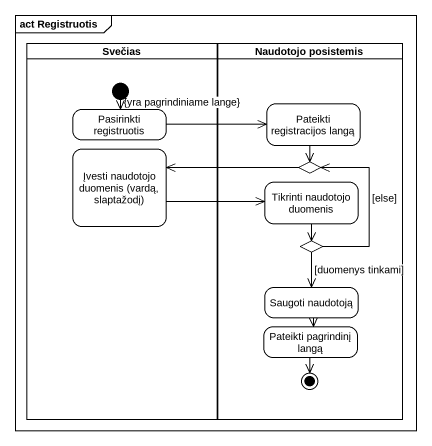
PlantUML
@startuml
mainframe act Registruotis
hide empty description
state Svečias <<partition>> {
  state "Pasirinkti registruotis" as Pasirinkti_registruotis
  state "Įvesti naudotojo duomenis (vardą, slaptažodį)" as Įvesti_naudotojo_duomenis
  [*] --> Pasirinkti_registruotis : {yra pagrindiniame lange}
}
state "Naudotojo posistemis" as Naudotojo_posistemis <<partition>> {
  state "Pateikti registracijos langą" as Pateikti_registracijos_langą
  state choice1 <<choice>>
  state "Tikrinti naudotojo duomenis" as Tikrinti_naudotojo_duomenis
  state choice2 <<choice>>
  state "Saugoti naudotoją" as Saugoti_naudotoją
  state "Pateikti pagrindinį langą" as Pateikti_pagrindinį_langą
  Pateikti_pagrindinį_langą --> [*]
}
Pasirinkti_registruotis -right-> Pateikti_registracijos_langą
Pateikti_registracijos_langą --> choice1
Įvesti_naudotojo_duomenis -right-> Tikrinti_naudotojo_duomenis
choice1 -left-> Įvesti_naudotojo_duomenis
Tikrinti_naudotojo_duomenis --> choice2
choice2 -up-> choice1 : [else]
choice2 --> Saugoti_naudotoją : [duomenys tinkami]
Saugoti_naudotoją --> Pateikti_pagrindinį_langą
@enduml
